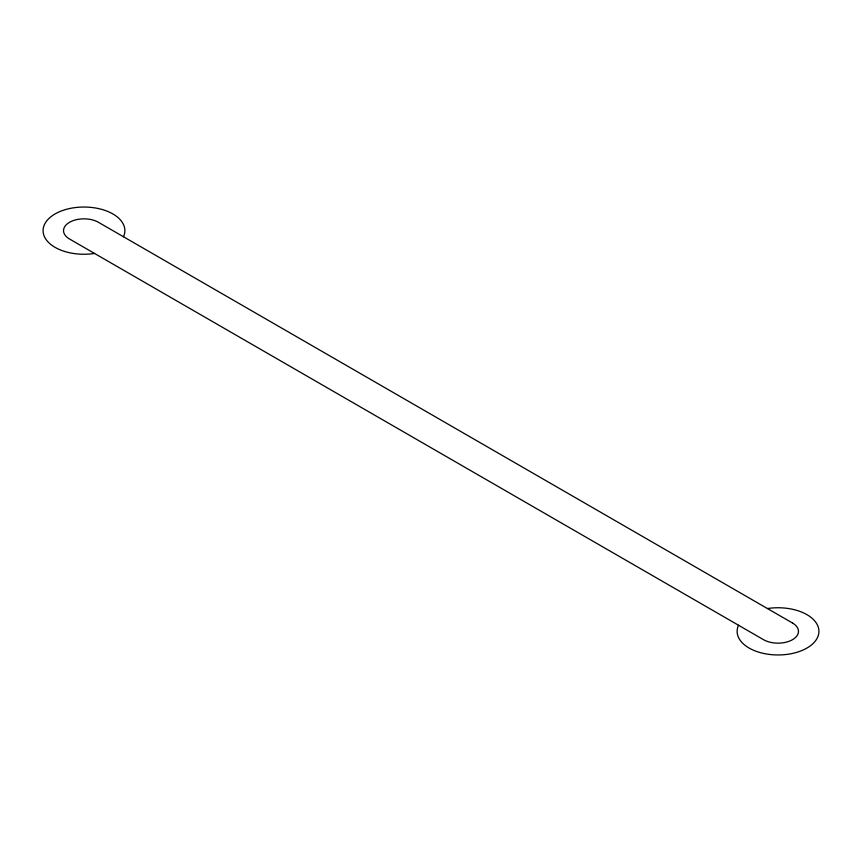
<?xml version="1.0" encoding="UTF-8"?>
<svg xmlns="http://www.w3.org/2000/svg" width="862" height="862" viewBox="0 0 862 862"><rect width="100%" height="100%" fill="white"/><g stroke="black" fill="none" stroke-linecap="round" stroke-linejoin="round"><path stroke-width="1.29" d="M767.439 608.55A40.902 23.608 0 0 1 818.771 629.292A40.902 23.608 0 0 1 774.464 654.872A40.902 23.608 0 0 1 738.518 625.241M94.561 253.45A40.902 23.608 0 0 1 43.229 232.708A40.902 23.608 0 0 1 87.536 207.128A40.902 23.608 0 0 1 123.481 236.759M792.48 623L98.44 222.299A20.451 11.809 0 0 0 69.52 222.299A20.451 11.809 0 0 0 69.52 239L763.56 639.701A20.451 11.809 0 0 0 792.48 639.701A20.451 11.809 0 0 0 792.48 623"/></g></svg>
